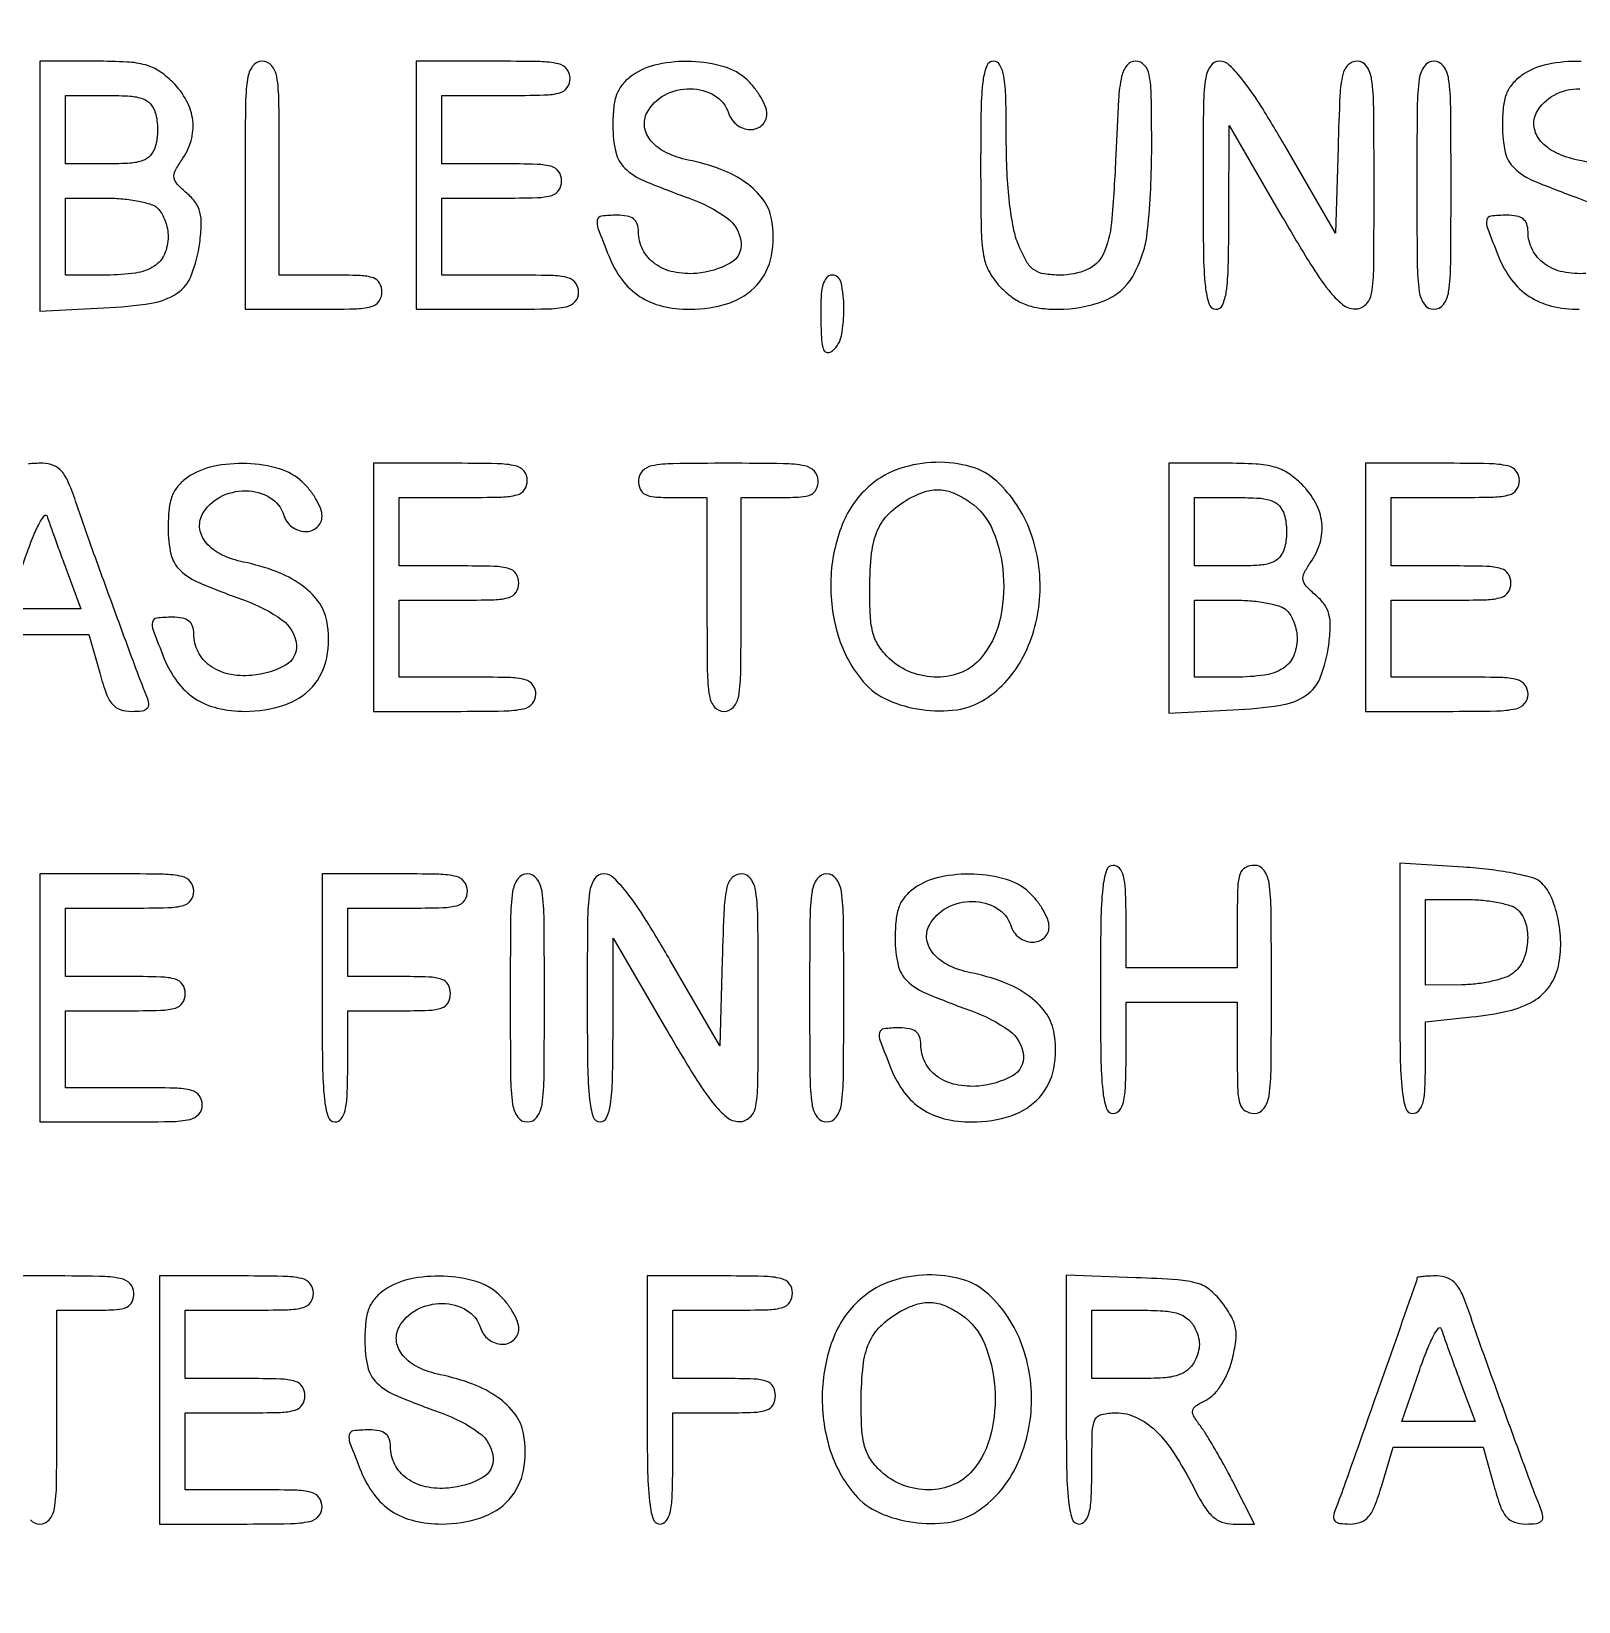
# Model space of a CAD drawing. Extents: x 0 to 1066, y 0 to 761.
# Drawn here: x 841.35 to 856.65, y 282.05 to 297.58 of the extents above; entities that cross this region are included whole.
import ezdxf

# ---------------------------------------------------------------- set-up
doc = ezdxf.new("R2010")
doc.units = 0
doc.header["$MEASUREMENT"] = 0

msp = doc.modelspace()

# ---------------------------------------------------------------- linework, layer by layer
for points in [[(183.390323, 95.266879, 0.000001), (192.989143, 95.254457, 0.000118)], [(479.458836, 95.240684, -0.000004), (502.524384, 95.211821, -0.198594)], [(710.559243, 95.267872, -0.000023), (733.258836, 95.240684, -0.000004), (756.324384, 95.211821, -0.198594)], [(416.092229, 95.24091, -0.000004), (439.072908, 95.212432, -0.198597)], [(542.992229, 95.24091, -0.000004), (565.972908, 95.212432, -0.198597)], [(606.442229, 95.24091, -0.000004), (629.422908, 95.212432, -0.198597)], [(669.892229, 95.24091, -0.000004), (692.872908, 95.212432, -0.198597)], [(856.677123, 297.281156, 0.060569), (856.344956, 297.253254, 0.10142), (856.08855, 297.142744, 0.064007), (855.995752, 297.058532, 0.085808), (855.937951, 296.960965, 0.066535), (855.907434, 296.831074, 0.024477), (855.8982, 296.642558, 0.055339), (855.926837, 296.384612, 0.149321), (856.017073, 296.226124, 0.090969), (856.210844, 296.100462, 0.013145), (856.652297, 295.930457, -0.070637), (857.026795, 295.734369, -0.215768)], [(856.965522, 296.2145, 0.038754), (856.644366, 296.307234, -0.060203), (856.427687, 296.379977, -0.103319), (856.276606, 296.494845, -0.141227), (856.212242, 296.633635, -0.162669), (856.236678, 296.776946, -0.149104), (856.410437, 296.950003, -0.123853), (856.664831, 297.012498, -0.133716)], [(856.725004, 295.18607, -0.073735), (856.498538, 295.200005, -0.104161), (856.314247, 295.281473, -0.119079), (856.194923, 295.420312, -0.118782), (856.152, 295.598443, 0.082235), (856.139546, 295.673652, 0.147435), (856.103433, 295.724134, 0.119852), (856.039224, 295.752694, 0.045016), (855.9405, 295.7616, 0.028442), (855.786093, 295.75281, 0.327023), (855.743992, 295.713913, 0.139119), (855.750629, 295.634742, 0.005125), (855.860489, 295.351801, 0.065244), (855.989277, 295.122052, 0.088006), (856.162642, 294.959238, 0.085852), (856.38494, 294.863365, 0.059042), (856.658073, 294.831, 0.079385)], [(841.255891, 293.249034, -0.000052), (840.88992, 292.210262, -0.000388)], [(841.027276, 291.6162), (841.472243, 291.6162), (841.917211, 291.6162), (842.0238, 291.2355, 0.017944), (842.089185, 291.03059, 0.087286), (842.149412, 290.925131, 0.141822), (842.226634, 290.872752, 0.078722), (842.339946, 290.8548, 0.029308), (842.445092, 290.860968, 0.166988), (842.494822, 290.884876, 0.236769), (842.509664, 290.928666, 0.061225), (842.48989, 291.00285, -0.006965), (842.367601, 291.319206, -0.001209), (842.146345, 291.92064, -0.001323), (841.926617, 292.527387, -0.005089), (841.794852, 292.90635, 0.017403), (841.716081, 293.1161, 0.074917), (841.647322, 293.229875, 0.125362), (841.567616, 293.287772, 0.094981), (841.461049, 293.3082, 0.00999), (841.384884, 293.306678, 0.016528), (841.320752, 293.301987, 0.010464)], [(841.338194, 282.860668, 0.218517), (841.4316, 282.8178, 0.218517), (841.525006, 282.860668, 0.138781), (841.576266, 282.971137, 0.036854), (841.597069, 283.215341, 0.002827), (841.6008, 283.8753), (841.6008, 284.9328), (841.9815, 284.9328, 0.013964), (842.191258, 284.938659, 0.090841), (842.293463, 284.96335, 0.188085), (842.344034, 285.014395, 0.102588), (842.3622, 285.102, 0.193568), (842.325002, 285.194485, 0.15568), (842.230013, 285.246021, 0.043488), (842.021005, 285.267267, 0.003595), (841.4739, 285.2712, 0.003595), (840.926795, 285.267267, 0.043488)]]:
    msp.add_lwpolyline(points, format="xyb")
for points in [[(409.06215, 749.15415), (40.8618, 749.132981), (40.8618, 380.65769), (40.8618, 12.1824), (501.2973, 12.1824), (961.7328, 12.1824), (961.7328, 380.646631), (961.7328, 749.110861), (961.41555, 749.1633, 0.040886), (961.153339, 749.184871, 0.000002), (934.190609, 749.194398, 0.000089), (904.448031, 749.199508, 0.000054), (869.1804, 749.195529, -0.000029), (813.61687, 749.186499, -0.000004), (696.10453, 749.175037, -0.000004), (556.774728, 749.163736, -0.000004)], [(841.4316, 296.048453), (841.4316, 294.812506), (842.064649, 294.844474, 0.024309), (842.535574, 294.891279, 0.112633), (842.788726, 294.990048, 0.153372), (842.932542, 295.171535, 0.058166), (843.01328, 295.488348, 0.023573), (843.029021, 295.670507, 0.073694), (843.01579, 295.792463, 0.094912), (842.970436, 295.887702, 0.057312), (842.885125, 295.979608, -0.027153), (842.790413, 296.070059, -0.149392), (842.759577, 296.132688, -0.161279), (842.770237, 296.19922, -0.033096), (842.832733, 296.302345, 0.080592), (842.927089, 296.497587, 0.100315), (842.945043, 296.697937, 0.097349), (842.883381, 296.894023, 0.071783), (842.746745, 297.076745, 0.050512), (842.612595, 297.186221, 0.079484), (842.477403, 297.247388, 0.053942), (842.29491, 297.276552, 0.012674), (841.985345, 297.2844), (841.4316, 297.2844)], [(843.462, 296.0577), (843.462, 294.831), (844.1388, 294.831, 0.005351), (844.544978, 294.835347, 0.055952), (844.70985, 294.857437, 0.176663), (844.78606, 294.908984, 0.157888), (844.8156, 295.0002, 0.12648), (844.792532, 295.089932, 0.188641), (844.731, 295.1412, 0.072107), (844.601698, 295.164433, 0.008455), (844.308, 295.1694), (843.8004, 295.1694), (843.8004, 296.2269, 0.002827), (843.796669, 296.886859, 0.036854), (843.775866, 297.131062, 0.138781), (843.724606, 297.241532, 0.218517), (843.6312, 297.2844, 0.240299), (843.536878, 297.236291, 0.123223), (843.486067, 297.109913, 0.031956), (843.465589, 296.830562, 0.002322)], [(845.154, 296.0577), (845.154, 294.831), (845.9577, 294.831, 0.004147), (846.448409, 294.83507, 0.047763), (846.639788, 294.856603, 0.16431), (846.727194, 294.908193, 0.179874), (846.7614, 295.0002, 0.157888), (846.73186, 295.091416, 0.176663), (846.65565, 295.142963, 0.055952), (846.490778, 295.165053, 0.005351), (846.0846, 295.1694), (845.4078, 295.1694), (845.4078, 295.5501), (845.4078, 295.9308), (846, 295.9308, 0.006583), (846.349892, 295.935407, 0.063075), (846.497025, 295.957993, 0.183695), (846.56587, 296.009426, 0.142406), (846.5922, 296.1, 0.142406), (846.56587, 296.190574, 0.183695), (846.497025, 296.242007, 0.063075), (846.349892, 296.264593, 0.006583), (846, 296.2692), (845.4078, 296.2692), (845.4078, 296.6076), (845.4078, 296.946), (846.0423, 296.946, 0.005909), (846.420326, 296.950467, 0.059311), (846.576338, 296.97279, 0.180365), (846.648856, 297.024288, 0.150217), (846.6768, 297.1152, 0.17273), (846.644127, 297.206957, 0.168559), (846.560475, 297.25855, 0.050222), (846.377922, 297.280249, 0.004487), (845.9154, 297.2844), (845.154, 297.2844)], [(847.29015, 297.142744, 0.064007), (847.197352, 297.058532, 0.085808), (847.139551, 296.960965, 0.066535), (847.109034, 296.831074, 0.024477), (847.0998, 296.642558, 0.055339), (847.128437, 296.384612, 0.149321), (847.218673, 296.226124, 0.090969), (847.412444, 296.100462, 0.013145), (847.853897, 295.930457, -0.070637), (848.228395, 295.734369, -0.215768), (848.368151, 295.491624, -0.299828), (848.260396, 295.287264, -0.104684), (847.926604, 295.18607, -0.073735), (847.700138, 295.200005, -0.104161), (847.515847, 295.281473, -0.119079), (847.396523, 295.420312, -0.118782), (847.3536, 295.598443, 0.082235), (847.341146, 295.673652, 0.147435), (847.305033, 295.724134, 0.119852), (847.240824, 295.752694, 0.045016), (847.1421, 295.7616, 0.028442), (846.987693, 295.75281, 0.327023), (846.945592, 295.713913, 0.139119), (846.952229, 295.634742, 0.005125), (847.062089, 295.351801, 0.065244), (847.190877, 295.122052, 0.088006), (847.364242, 294.959238, 0.085852), (847.58654, 294.863365, 0.059042), (847.859673, 294.831, 0.079385), (848.248877, 294.893186, 0.130563), (848.526688, 295.073824, 0.137881), (848.668828, 295.360302, 0.093265), (848.669028, 295.727047, 0.114024), (848.585495, 295.917928, 0.079467), (848.41647, 296.082686, 0.063948), (848.167122, 296.2145, 0.038754), (847.845966, 296.307234, -0.060203), (847.629287, 296.379977, -0.103319), (847.478206, 296.494845, -0.141227), (847.413842, 296.633635, -0.162669), (847.438278, 296.776946, -0.149104), (847.612037, 296.950003, -0.123853), (847.866431, 297.012498, -0.133716), (848.105753, 296.9459, -0.183571), (848.243273, 296.772472, 0.153609), (848.325187, 296.655812, 0.157876), (848.458216, 296.608661, 0.194842), (848.574196, 296.651972, 0.210147), (848.6226, 296.762053, 0.093821), (848.608933, 296.834246, 0.037607), (848.565083, 296.92517, 0.035541), (848.501723, 297.018663, 0.037508), (848.426797, 297.100453, 0.118482), (848.20107, 297.229194, 0.061394), (847.878723, 297.281156, 0.060569), (847.546556, 297.253254, 0.10142)], [(850.7376, 296.265355, 0.003964), (850.742625, 295.631502, 0.037977), (850.76737, 295.362631, 0.086932), (850.82729, 295.193839, 0.067817), (850.945255, 295.038655, 0.045287), (851.062429, 294.94098, 0.061733), (851.184229, 294.877405, 0.057123), (851.325102, 294.842388, 0.032389), (851.500716, 294.831, 0.091481), (851.958483, 294.91546, 0.171956), (852.241283, 295.156325, 0.107033), (852.389319, 295.61613, 0.02456), (852.4296, 296.435683, 0.004091), (852.425458, 296.941882, 0.042042), (852.404504, 297.149879, 0.139542), (852.356241, 297.246871, 0.210994), (852.271267, 297.2844, 0.224554), (852.184766, 297.243489, 0.120063), (852.132404, 297.134607, 0.038088), (852.10161, 296.904674, 0.003955), (852.074825, 296.359462, -0.011778), (852.03115, 295.68571, -0.086058), (851.948304, 295.374262, -0.186836), (851.792586, 295.223354, -0.100409), (851.526624, 295.1694, -0.036356), (851.364866, 295.181177, -0.118728), (851.265954, 295.220881, -0.110433), (851.191963, 295.303102, -0.02926), (851.113983, 295.462783, -0.051176), (851.062426, 295.633361, -0.018965), (851.024064, 295.881597, -0.016895), (850.999492, 296.18199, -0.011958), (850.9914, 296.520283, 0.005918), (850.986605, 296.925443, 0.03524), (850.966738, 297.135897, 0.084231), (850.928549, 297.246437, 0.274093), (850.8645, 297.2844, 0.308918), (850.798315, 297.239195, 0.062189), (850.761384, 297.093409, 0.026926), (850.742083, 296.818339, 0.004053)], [(852.9372, 296.0577, 0.003213), (852.941528, 295.384179, 0.022561), (852.960538, 295.0566, 0.049302), (852.996453, 294.880877, 0.328801), (853.0641, 294.831, 0.295501), (853.129472, 294.873331, 0.070336), (853.167206, 295.004031, 0.029944), (853.18724, 295.251594, 0.004715), (853.192837, 295.74045), (853.194674, 296.6499), (853.721587, 295.743757, 0.006242), (854.000961, 295.276824, 0.029041), (854.180682, 295.019537, 0.052989), (854.317926, 294.879038, 0.170079), (854.43885, 294.834307, 0.199339), (854.547131, 294.877073, 0.163117), (854.604825, 294.988506, 0.036571), (854.625904, 295.247381, 0.002034), (854.6292, 296.0577, 0.002367), (854.625569, 296.824872, 0.031318), (854.605184, 297.107183, 0.117824), (854.555377, 297.235877, 0.246563), (854.46296, 297.2844, 0.195513), (854.372155, 297.247482, 0.145553), (854.318852, 297.152056, 0.043894), (854.291339, 296.945793, 0.004128), (854.27261, 296.434518), (854.2485, 295.584636), (853.755317, 296.434518, 0.007787), (853.515238, 296.833783, 0.025041), (853.338401, 297.08841, 0.035073), (853.200547, 297.243318, 0.195814), (853.099667, 297.2844, 0.254619), (853.009661, 297.235388, 0.110911), (852.961151, 297.103558, 0.030502), (852.940887, 296.817386, 0.002427)], [(855.0522, 296.0577, 0.002322), (855.055789, 295.284838, 0.031956), (855.076267, 295.005487, 0.123223), (855.127078, 294.879109, 0.240299), (855.2214, 294.831, 0.240299), (855.315722, 294.879109, 0.123223), (855.366533, 295.005487, 0.031956), (855.387011, 295.284838, 0.002322), (855.3906, 296.0577, 0.002322), (855.387011, 296.830562, 0.031956), (855.366533, 297.109913, 0.123223), (855.315722, 297.236291, 0.240299), (855.2214, 297.2844, 0.240299), (855.127078, 297.236291, 0.123223), (855.076267, 297.109913, 0.031956), (855.055789, 296.830562, 0.002322)], [(842.5737, 296.7768, -0.047189), (842.590379, 296.69969, -0.029688), (842.595852, 296.6076, -0.029688), (842.590379, 296.51551, -0.047189), (842.5737, 296.4384, -0.103276), (842.525562, 296.352974, -0.127418), (842.450271, 296.301647, -0.071188), (842.325244, 296.275946, -0.015153), (842.102699, 296.2692), (841.6854, 296.2692), (841.6854, 296.6076), (841.6854, 296.946), (842.102699, 296.946, -0.015153), (842.325244, 296.939254, -0.071188), (842.450271, 296.913553, -0.127418), (842.525562, 296.862226, -0.103276)], [(842.59908, 295.82928, -0.070395), (842.637994, 295.777539, -0.038897), (842.670779, 295.705394, -0.037889), (842.693131, 295.62557, -0.049362), (842.7006, 295.5501, -0.103441), (842.663945, 295.374818, -0.151109), (842.561593, 295.256279, -0.105063), (842.378177, 295.189485, -0.034985), (842.09148, 295.1694), (841.6854, 295.1694), (841.6854, 295.5501), (841.6854, 295.9308), (842.09148, 295.9308, -0.022886), (842.254385, 295.92334, -0.026473), (842.408096, 295.900978, -0.026952), (842.534295, 295.868581, -0.120635)], [(849.156087, 294.749413, 0.009264), (849.163432, 294.53099, 0.072827), (849.183298, 294.431733, 0.300554), (849.220213, 294.404022, 0.190435), (849.273211, 294.421371, 0.174687), (849.36068, 294.56991, 0.048732), (849.385021, 294.84293, 0.050664), (849.357094, 295.096456, 0.353693), (849.266876, 295.1694, 0.226957), (849.213449, 295.143832, 0.105432), (849.177926, 295.073554, 0.053591), (849.158944, 294.948659, 0.014711)], [(842.89095, 293.166544, 0.064007), (842.798152, 293.082332, 0.085808), (842.740351, 292.984765, 0.066535), (842.709834, 292.854874, 0.024477), (842.7006, 292.666358, 0.055339), (842.729237, 292.408412, 0.149321), (842.819473, 292.249924, 0.090969), (843.013244, 292.124262, 0.013145), (843.454697, 291.954257, -0.070637), (843.829195, 291.758169, -0.215768), (843.968951, 291.515424, -0.299828), (843.861196, 291.311064, -0.104684), (843.527404, 291.20987, -0.073735), (843.300938, 291.223805, -0.104161), (843.116647, 291.305273, -0.119079), (842.997323, 291.444112, -0.118782), (842.9544, 291.622243, 0.082235), (842.941946, 291.697452, 0.147435), (842.905833, 291.747934, 0.119852), (842.841624, 291.776494, 0.045016), (842.7429, 291.7854, 0.028442), (842.588493, 291.77661, 0.327023), (842.546392, 291.737713, 0.139119), (842.553029, 291.658542, 0.005125), (842.662889, 291.375601, 0.065244), (842.791677, 291.145852, 0.088006), (842.965042, 290.983038, 0.085852), (843.18734, 290.887165, 0.059042), (843.460473, 290.8548, 0.079385), (843.849677, 290.916986, 0.130563), (844.127488, 291.097624, 0.137881), (844.269628, 291.384102, 0.093265), (844.269828, 291.750847, 0.114024), (844.186295, 291.941728, 0.079467), (844.01727, 292.106486, 0.063948), (843.767922, 292.2383, 0.038754), (843.446766, 292.331034, -0.060203), (843.230087, 292.403777, -0.103319), (843.079006, 292.518645, -0.141227), (843.014642, 292.657435, -0.162669), (843.039078, 292.800746, -0.149104), (843.212837, 292.973803, -0.123853), (843.467231, 293.036298, -0.133716), (843.706553, 292.9697, -0.183571), (843.844073, 292.796272, 0.153609), (843.925987, 292.679612, 0.157876), (844.059016, 292.632461, 0.194842), (844.174996, 292.675772, 0.210147), (844.2234, 292.785853, 0.093821), (844.209733, 292.858046, 0.037607), (844.165883, 292.94897, 0.035541), (844.102523, 293.042463, 0.037508), (844.027597, 293.124253, 0.118482), (843.80187, 293.252994, 0.061394), (843.479523, 293.304956, 0.060569), (843.147356, 293.277054, 0.10142)], [(844.731, 292.0815), (844.731, 290.8548), (845.5347, 290.8548, 0.004147), (846.025409, 290.85887, 0.047763), (846.216788, 290.880403, 0.16431), (846.304194, 290.931993, 0.179874), (846.3384, 291.024, 0.157888), (846.30886, 291.115216, 0.176663), (846.23265, 291.166763, 0.055952), (846.067778, 291.188853, 0.005351), (845.6616, 291.1932), (844.9848, 291.1932), (844.9848, 291.5739), (844.9848, 291.9546), (845.577, 291.9546, 0.006583), (845.926892, 291.959207, 0.063075), (846.074025, 291.981793, 0.183695), (846.14287, 292.033226, 0.142406), (846.1692, 292.1238, 0.142406), (846.14287, 292.214374, 0.183695), (846.074025, 292.265807, 0.063075), (845.926892, 292.288393, 0.006583), (845.577, 292.293), (844.9848, 292.293), (844.9848, 292.6314), (844.9848, 292.9698), (845.6193, 292.9698, 0.005909), (845.997326, 292.974267, 0.059311), (846.153338, 292.99659, 0.180365), (846.225856, 293.048088, 0.150217), (846.2538, 293.139, 0.17273), (846.221127, 293.230757, 0.168559), (846.137475, 293.28235, 0.050222), (845.954922, 293.304049, 0.004487), (845.4924, 293.3082), (844.731, 293.3082)], [(847.3536, 293.139, 0.094959), (847.370163, 293.052574, 0.184152), (847.41705, 293.001525, 0.098846), (847.510039, 292.97613, 0.017388), (847.692, 292.9698), (848.0304, 292.9698), (848.0304, 291.9123, 0.002827), (848.034131, 291.252341, 0.036854), (848.054934, 291.008137, 0.138781), (848.106194, 290.897668, 0.218517), (848.1996, 290.8548, 0.218517), (848.293006, 290.897668, 0.138781), (848.344266, 291.008137, 0.036854), (848.365069, 291.252341, 0.002827), (848.3688, 291.9123), (848.3688, 292.9698), (848.7495, 292.9698, 0.013964), (848.959258, 292.975659, 0.090841), (849.061463, 293.00035, 0.188085), (849.112034, 293.051395, 0.102588), (849.1302, 293.139, 0.193568), (849.093002, 293.231485, 0.15568), (848.998013, 293.283021, 0.043488), (848.789005, 293.304267, 0.003595), (848.2419, 293.3082, 0.003595), (847.694795, 293.304267, 0.043488), (847.485788, 293.283021, 0.15568), (847.390798, 293.231485, 0.193568)], [(849.652603, 293.096173, 0.123885), (849.369412, 292.703477, 0.085485), (849.255837, 292.164557, 0.082885), (849.328308, 291.602536, 0.104562), (849.580039, 291.143926, 0.111799), (849.818009, 290.967575, 0.06908), (850.154408, 290.871881, 0.069045), (850.504365, 290.871415, 0.111332), (850.782282, 290.975481, 0.131426), (851.163039, 291.40146, 0.103697), (851.323454, 292.001111, 0.101152), (851.23079, 292.627453, 0.118621), (850.900171, 293.127019, 0.118666), (850.640435, 293.273601, 0.075716), (850.294756, 293.317538, 0.073305), (849.939741, 293.256207, 0.095814)], [(852.5988, 292.072253), (852.5988, 290.836306), (853.231849, 290.868274, 0.024309), (853.702774, 290.915079, 0.112633), (853.955926, 291.013848, 0.153372), (854.099742, 291.195335, 0.058166), (854.18048, 291.512148, 0.023573), (854.196221, 291.694307, 0.073694), (854.18299, 291.816263, 0.094912), (854.137636, 291.911502, 0.057312), (854.052325, 292.003408, -0.027153), (853.957613, 292.093859, -0.149392), (853.926777, 292.156488, -0.161279), (853.937437, 292.22302, -0.033096), (853.999933, 292.326145, 0.080592), (854.094289, 292.521387, 0.100315), (854.112243, 292.721737, 0.097349), (854.050581, 292.917823, 0.071783), (853.913945, 293.100545, 0.050512), (853.779795, 293.210021, 0.079484), (853.644603, 293.271188, 0.053942), (853.46211, 293.300352, 0.012674), (853.152545, 293.3082), (852.5988, 293.3082)], [(854.5446, 292.0815), (854.5446, 290.8548), (855.3483, 290.8548, 0.004147), (855.839009, 290.85887, 0.047763), (856.030388, 290.880403, 0.16431), (856.117794, 290.931993, 0.179874), (856.152, 291.024, 0.157888), (856.12246, 291.115216, 0.176663), (856.04625, 291.166763, 0.055952), (855.881378, 291.188853, 0.005351), (855.4752, 291.1932), (854.7984, 291.1932), (854.7984, 291.5739), (854.7984, 291.9546), (855.3906, 291.9546, 0.006583), (855.740492, 291.959207, 0.063075), (855.887625, 291.981793, 0.183695), (855.95647, 292.033226, 0.142406), (855.9828, 292.1238, 0.142406), (855.95647, 292.214374, 0.183695), (855.887625, 292.265807, 0.063075), (855.740492, 292.288393, 0.006583), (855.3906, 292.293), (854.7984, 292.293), (854.7984, 292.6314), (854.7984, 292.9698), (855.4329, 292.9698, 0.005909), (855.810926, 292.974267, 0.059311), (855.966938, 292.99659, 0.180365), (856.039456, 293.048088, 0.150217), (856.0674, 293.139, 0.17273), (856.034727, 293.230757, 0.168559), (855.951075, 293.28235, 0.050222), (855.768522, 293.304049, 0.004487), (855.306, 293.3082), (854.5446, 293.3082)], [(850.631697, 292.924439, -0.143223), (850.859398, 292.640123, -0.079931), (850.96186, 292.204953, -0.077332), (850.923665, 291.743818, -0.11509), (850.742396, 291.38355, -0.119537), (850.553984, 291.243995, -0.098447), (850.308327, 291.193352, -0.09388), (850.051877, 291.240062, -0.097006), (849.833603, 291.377147, -0.056872), (849.732683, 291.49624, -0.080028), (849.674787, 291.622596, -0.054705), (849.646963, 291.794324, -0.014142), (849.640491, 292.075097, -0.025001), (849.659555, 292.419955, -0.075567), (849.718982, 292.646938, -0.098225), (849.832437, 292.811805, -0.062967), (850.0185, 292.952219, -0.051006), (850.183266, 293.025558, -0.090781), (850.329914, 293.045595, -0.090761), (850.474171, 293.012381, -0.050966)], [(853.7409, 292.8006, -0.047189), (853.757579, 292.72349, -0.029688), (853.763052, 292.6314, -0.029688), (853.757579, 292.53931, -0.047189), (853.7409, 292.4622, -0.103276), (853.692762, 292.376774, -0.127418), (853.617471, 292.325447, -0.071188), (853.492444, 292.299746, -0.015153), (853.269899, 292.293), (852.8526, 292.293), (852.8526, 292.6314), (852.8526, 292.9698), (853.269899, 292.9698, -0.015153), (853.492444, 292.963054, -0.071188), (853.617471, 292.937353, -0.127418), (853.692762, 292.886026, -0.103276)], [(841.688555, 292.27185), (841.838344, 291.87), (841.476038, 291.87), (841.113732, 291.87), (841.291543, 292.384418, -0.011999), (841.362293, 292.574224, -0.026422), (841.427317, 292.714659, -0.047278), (841.477634, 292.791301, -0.601846), (841.50406, 292.786268, 0.009837), (841.525896, 292.720095, 0.001488), (841.572571, 292.588723, 0.001668), (841.628662, 292.433956, 0.001442)], [(853.76628, 291.85308, -0.070395), (853.805194, 291.801339, -0.038897), (853.837979, 291.729194, -0.037889), (853.860331, 291.64937, -0.049362), (853.8678, 291.5739, -0.103441), (853.831145, 291.398618, -0.151109), (853.728793, 291.280079, -0.105063), (853.545377, 291.213285, -0.034985), (853.25868, 291.1932), (852.8526, 291.1932), (852.8526, 291.5739), (852.8526, 291.9546), (853.25868, 291.9546, -0.022886), (853.421585, 291.94714, -0.026473), (853.575296, 291.924779, -0.026952), (853.701495, 291.892381, -0.120635)], [(851.922, 288.1053, 0.003213), (851.926328, 287.431779, 0.022561), (851.945338, 287.1042, 0.049302), (851.981253, 286.928477, 0.328801), (852.0489, 286.8786, 0.232029), (852.110637, 286.90888, 0.108427), (852.149769, 286.9914, 0.047315), (852.170501, 287.147257, 0.00942), (852.1758, 287.4285), (852.1758, 287.9784), (852.7257, 287.9784), (853.2756, 287.9784), (853.2756, 287.4285, 0.007414), (853.280371, 287.10672, 0.067313), (853.303258, 286.968487, 0.186514), (853.354613, 286.903304, 0.134481), (853.4448, 286.8786, 0.240299), (853.539122, 286.926709, 0.123223), (853.589933, 287.053087, 0.031956), (853.610411, 287.332438, 0.002322), (853.614, 288.1053, 0.002322), (853.610411, 288.878162, 0.031956), (853.589933, 289.157513, 0.123223), (853.539122, 289.283891, 0.240299), (853.4448, 289.332, 0.12648), (853.355068, 289.308932, 0.188641), (853.3038, 289.2474, 0.072107), (853.280567, 289.118098, 0.008455), (853.2756, 288.8244), (853.2756, 288.3168), (852.7257, 288.3168), (852.1758, 288.3168), (852.1758, 288.8244, 0.010614), (852.170347, 289.081241, 0.050675), (852.149363, 289.22625, 0.113455), (852.110068, 289.30343, 0.222027), (852.0489, 289.332, 0.328801), (851.981253, 289.282123, 0.049302), (851.945338, 289.1064, 0.022561), (851.926328, 288.778821, 0.003213)], [(854.883, 288.116426, 0.003177), (854.887321, 287.436444, 0.022367), (854.906318, 287.106054, 0.048715), (854.94218, 286.928702, 0.329705), (855.0099, 286.8786, 0.208378), (855.070243, 286.90489, 0.11961), (855.109731, 286.975327, 0.055661), (855.131106, 287.106399, 0.012613), (855.1368, 287.332064), (855.1368, 287.785528), (855.59175, 287.832483, 0.029754), (855.957521, 287.892388, 0.076952), (856.205588, 287.990157, 0.106873), (856.363628, 288.135032, 0.100256), (856.452212, 288.33552, 0.058942), (856.475183, 288.568086, 0.048856), (856.44614, 288.815341, 0.051542), (856.374841, 289.032271, 0.114883), (856.270397, 289.169857, 0.111025), (856.186935, 289.212419, 0.015594), (855.996966, 289.25475, 0.017167), (855.765329, 289.290644, 0.01383), (855.514435, 289.313728), (854.883, 289.354251)], [(841.4316, 288.0207), (841.4316, 286.794), (842.2353, 286.794, 0.004147), (842.726009, 286.79807, 0.047763), (842.917388, 286.819603, 0.16431), (843.004794, 286.871193, 0.179874), (843.039, 286.9632, 0.157888), (843.00946, 287.054416, 0.176663), (842.93325, 287.105962, 0.055952), (842.768378, 287.128053, 0.005351), (842.3622, 287.1324), (841.6854, 287.1324), (841.6854, 287.5131), (841.6854, 287.8938), (842.2776, 287.8938, 0.006583), (842.627492, 287.898407, 0.063075), (842.774625, 287.920993, 0.183695), (842.84347, 287.972426, 0.142406), (842.8698, 288.063, 0.142406), (842.84347, 288.153574, 0.183695), (842.774625, 288.205007, 0.063075), (842.627492, 288.227593, 0.006583), (842.2776, 288.2322), (841.6854, 288.2322), (841.6854, 288.5706), (841.6854, 288.909), (842.3199, 288.909, 0.005909), (842.697926, 288.913467, 0.059311), (842.853938, 288.93579, 0.180365), (842.926456, 288.987288, 0.150217), (842.9544, 289.0782, 0.17273), (842.921727, 289.169957, 0.168559), (842.838075, 289.22155, 0.050222), (842.655522, 289.243249, 0.004487), (842.193, 289.2474), (841.4316, 289.2474)], [(844.2234, 288.0207, 0.003213), (844.227728, 287.347179, 0.022561), (844.246738, 287.0196, 0.049302), (844.282653, 286.843877, 0.328801), (844.3503, 286.794, 0.232029), (844.412037, 286.82428, 0.108427), (844.451169, 286.9068, 0.047315), (844.471901, 287.062657, 0.00942), (844.4772, 287.3439), (844.4772, 287.8938), (844.9848, 287.8938, 0.008455), (845.278498, 287.898767, 0.072107), (845.4078, 287.922, 0.188641), (845.469332, 287.973268, 0.12648), (845.4924, 288.063, 0.12648), (845.469332, 288.152732, 0.188641), (845.4078, 288.204, 0.072107), (845.278498, 288.227233, 0.008455), (844.9848, 288.2322), (844.4772, 288.2322), (844.4772, 288.5706), (844.4772, 288.909), (845.0694, 288.909, 0.006583), (845.419292, 288.913607, 0.063075), (845.566425, 288.936193, 0.183695), (845.63527, 288.987626, 0.142406), (845.6616, 289.0782, 0.165398), (845.630483, 289.169695, 0.1727), (845.550563, 289.221274, 0.052938), (845.376845, 289.243157, 0.004884), (844.9425, 289.2474), (844.2234, 289.2474)], [(846.0846, 288.0207, 0.002322), (846.088189, 287.247838, 0.031956), (846.108667, 286.968487, 0.123223), (846.159478, 286.842109, 0.240299), (846.2538, 286.794, 0.240299), (846.348122, 286.842109, 0.123223), (846.398933, 286.968487, 0.031956), (846.419411, 287.247838, 0.002322), (846.423, 288.0207, 0.002322), (846.419411, 288.793562, 0.031956), (846.398933, 289.072912, 0.123223), (846.348122, 289.199291, 0.240299), (846.2538, 289.2474, 0.240299), (846.159478, 289.199291, 0.123223), (846.108667, 289.072912, 0.031956), (846.088189, 288.793562, 0.002322)], [(846.846, 288.0207, 0.003213), (846.850328, 287.347179, 0.022561), (846.869338, 287.0196, 0.049302), (846.905253, 286.843877, 0.328801), (846.9729, 286.794, 0.295501), (847.038272, 286.836331, 0.070336), (847.076006, 286.967031, 0.029944), (847.09604, 287.214594, 0.004715), (847.101637, 287.70345), (847.103474, 288.6129), (847.630387, 287.706757, 0.006242), (847.909761, 287.239824, 0.029041), (848.089482, 286.982537, 0.052989), (848.226726, 286.842038, 0.170079), (848.34765, 286.797307, 0.199339), (848.455931, 286.840073, 0.163117), (848.513625, 286.951506, 0.036571), (848.534704, 287.210381, 0.002034), (848.538, 288.0207, 0.002367), (848.534369, 288.787872, 0.031318), (848.513984, 289.070183, 0.117824), (848.464177, 289.198877, 0.246563), (848.37176, 289.2474, 0.195513), (848.280955, 289.210482, 0.145553), (848.227652, 289.115056, 0.043894), (848.200139, 288.908793, 0.004128), (848.18141, 288.397518), (848.1573, 287.547636), (847.664117, 288.397518, 0.007787), (847.424038, 288.796783, 0.025041), (847.247201, 289.05141, 0.035073), (847.109347, 289.206318, 0.195814), (847.008467, 289.2474, 0.254619), (846.918461, 289.198388, 0.110911), (846.869951, 289.066558, 0.030502), (846.849687, 288.780386, 0.002427)], [(849.0456, 288.0207, 0.002322), (849.049189, 287.247838, 0.031956), (849.069667, 286.968487, 0.123223), (849.120478, 286.842109, 0.240299), (849.2148, 286.794, 0.240299), (849.309122, 286.842109, 0.123223), (849.359933, 286.968487, 0.031956), (849.380411, 287.247838, 0.002322), (849.384, 288.0207, 0.002322), (849.380411, 288.793562, 0.031956), (849.359933, 289.072912, 0.123223), (849.309122, 289.199291, 0.240299), (849.2148, 289.2474, 0.240299), (849.120478, 289.199291, 0.123223), (849.069667, 289.072912, 0.031956), (849.049189, 288.793562, 0.002322)], [(850.08195, 289.105744, 0.064007), (849.989152, 289.021532, 0.085808), (849.931351, 288.923965, 0.066535), (849.900834, 288.794074, 0.024477), (849.8916, 288.605558, 0.055339), (849.920237, 288.347612, 0.149321), (850.010473, 288.189124, 0.090969), (850.204244, 288.063462, 0.013145), (850.645697, 287.893457, -0.070637), (851.020195, 287.697369, -0.215768), (851.159951, 287.454624, -0.299828), (851.052196, 287.250264, -0.104684), (850.718404, 287.14907, -0.073735), (850.491938, 287.163005, -0.104161), (850.307647, 287.244473, -0.119079), (850.188323, 287.383312, -0.118782), (850.1454, 287.561443, 0.082235), (850.132946, 287.636652, 0.147435), (850.096833, 287.687134, 0.119852), (850.032624, 287.715694, 0.045016), (849.9339, 287.7246, 0.028442), (849.779493, 287.71581, 0.327023), (849.737392, 287.676913, 0.139119), (849.744029, 287.597742, 0.005125), (849.853889, 287.314801, 0.065244), (849.982677, 287.085052, 0.088006), (850.156042, 286.922238, 0.085852), (850.37834, 286.826365, 0.059042), (850.651473, 286.794, 0.079385), (851.040677, 286.856186, 0.130563), (851.318488, 287.036824, 0.137881), (851.460628, 287.323302, 0.093265), (851.460828, 287.690047, 0.114024), (851.377295, 287.880928, 0.079467), (851.20827, 288.045686, 0.063948), (850.958922, 288.1775, 0.038754), (850.637766, 288.270234, -0.060203), (850.421087, 288.342977, -0.103319), (850.270006, 288.457845, -0.141227), (850.205642, 288.596635, -0.162669), (850.230078, 288.739946, -0.149104), (850.403837, 288.913003, -0.123853), (850.658231, 288.975498, -0.133716), (850.897553, 288.9089, -0.183571), (851.035073, 288.735472, 0.153609), (851.116987, 288.618812, 0.157876), (851.250016, 288.571661, 0.194842), (851.365996, 288.614972, 0.210147), (851.4144, 288.725053, 0.093821), (851.400733, 288.797246, 0.037607), (851.356883, 288.88817, 0.035541), (851.293523, 288.981663, 0.037508), (851.218597, 289.063453, 0.118482), (850.99287, 289.192194, 0.061394), (850.670523, 289.244156, 0.060569), (850.338356, 289.216254, 0.10142)], [(856.05048, 288.89208, -0.13151), (856.129634, 288.755069, -0.084316), (856.147, 288.571115, -0.084006), (856.102613, 288.391081, -0.128741), (856.00395, 288.265367, -0.079472), (855.922595, 288.221901, -0.027293), (855.793772, 288.185204, -0.026323), (855.644863, 288.159596, -0.027554), (855.49635, 288.150291), (855.1368, 288.1476), (855.1368, 288.5706), (855.1368, 288.9936), (855.54288, 288.9936, -0.022886), (855.705785, 288.98614, -0.026473), (855.859496, 288.963778, -0.026952), (855.985695, 288.931381, -0.120635)], [(842.616, 284.0445), (842.616, 282.8178), (843.4197, 282.8178, 0.004147), (843.910409, 282.82187, 0.047763), (844.101788, 282.843403, 0.16431), (844.189194, 282.894993, 0.179874), (844.2234, 282.987, 0.157888), (844.19386, 283.078216, 0.176663), (844.11765, 283.129762, 0.055952), (843.952778, 283.151853, 0.005351), (843.5466, 283.1562), (842.8698, 283.1562), (842.8698, 283.5369), (842.8698, 283.9176), (843.462, 283.9176, 0.006583), (843.811892, 283.922207, 0.063075), (843.959025, 283.944793, 0.183695), (844.02787, 283.996226, 0.142406), (844.0542, 284.0868, 0.142406), (844.02787, 284.177374, 0.183695), (843.959025, 284.228807, 0.063075), (843.811892, 284.251393, 0.006583), (843.462, 284.256), (842.8698, 284.256), (842.8698, 284.5944), (842.8698, 284.9328), (843.5043, 284.9328, 0.005909), (843.882326, 284.937267, 0.059311), (844.038338, 284.95959, 0.180365), (844.110856, 285.011088, 0.150217), (844.1388, 285.102, 0.17273), (844.106127, 285.193757, 0.168559), (844.022475, 285.24535, 0.050222), (843.839922, 285.267049, 0.004487), (843.3774, 285.2712), (842.616, 285.2712)], [(844.83675, 285.129544, 0.064007), (844.743952, 285.045332, 0.085808), (844.686151, 284.947765, 0.066535), (844.655634, 284.817874, 0.024477), (844.6464, 284.629358, 0.055339), (844.675037, 284.371412, 0.149321), (844.765273, 284.212924, 0.090969), (844.959044, 284.087262, 0.013145), (845.400497, 283.917257, -0.070637), (845.774995, 283.721169, -0.215768), (845.914751, 283.478424, -0.299828), (845.806996, 283.274064, -0.104684), (845.473204, 283.17287, -0.073735), (845.246738, 283.186805, -0.104161), (845.062447, 283.268273, -0.119079), (844.943123, 283.407112, -0.118782), (844.9002, 283.585243, 0.082235), (844.887746, 283.660452, 0.147435), (844.851633, 283.710934, 0.119852), (844.787424, 283.739494, 0.045016), (844.6887, 283.7484, 0.028442), (844.534293, 283.73961, 0.327023), (844.492192, 283.700713, 0.139119), (844.498829, 283.621542, 0.005125), (844.608689, 283.338601, 0.065244), (844.737477, 283.108852, 0.088006), (844.910842, 282.946038, 0.085852), (845.13314, 282.850165, 0.059042), (845.406273, 282.8178, 0.079385), (845.795477, 282.879986, 0.130563), (846.073288, 283.060624, 0.137881), (846.215428, 283.347102, 0.093265), (846.215628, 283.713847, 0.114024), (846.132095, 283.904728, 0.079467), (845.96307, 284.069486, 0.063948), (845.713722, 284.2013, 0.038754), (845.392566, 284.294034, -0.060203), (845.175887, 284.366777, -0.103319), (845.024806, 284.481645, -0.141227), (844.960442, 284.620435, -0.162669), (844.984878, 284.763746, -0.149104), (845.158637, 284.936803, -0.123853), (845.413031, 284.999298, -0.133716), (845.652353, 284.9327, -0.183571), (845.789873, 284.759272, 0.153609), (845.871787, 284.642612, 0.157876), (846.004816, 284.595461, 0.194842), (846.120796, 284.638772, 0.210147), (846.1692, 284.748853, 0.093821), (846.155533, 284.821046, 0.037607), (846.111683, 284.91197, 0.035541), (846.048323, 285.005463, 0.037508), (845.973397, 285.087253, 0.118482), (845.74767, 285.215994, 0.061394), (845.425323, 285.267956, 0.060569), (845.093156, 285.240054, 0.10142)], [(847.4382, 284.0445, 0.003213), (847.442528, 283.370979, 0.022561), (847.461538, 283.0434, 0.049302), (847.497453, 282.867677, 0.328801), (847.5651, 282.8178, 0.232029), (847.626837, 282.84808, 0.108427), (847.665969, 282.9306, 0.047315), (847.686701, 283.086457, 0.00942), (847.692, 283.3677), (847.692, 283.9176), (848.1996, 283.9176, 0.008455), (848.493298, 283.922567, 0.072107), (848.6226, 283.9458, 0.188641), (848.684132, 283.997068, 0.12648), (848.7072, 284.0868, 0.12648), (848.684132, 284.176532, 0.188641), (848.6226, 284.2278, 0.072107), (848.493298, 284.251033, 0.008455), (848.1996, 284.256), (847.692, 284.256), (847.692, 284.5944), (847.692, 284.9328), (848.2842, 284.9328, 0.006583), (848.634092, 284.937407, 0.063075), (848.781225, 284.959993, 0.183695), (848.85007, 285.011426, 0.142406), (848.8764, 285.102, 0.165398), (848.845283, 285.193495, 0.1727), (848.765363, 285.245074, 0.052938), (848.591645, 285.266957, 0.004884), (848.1573, 285.2712), (847.4382, 285.2712)], [(849.568003, 285.059173, 0.123885), (849.284812, 284.666477, 0.085485), (849.171237, 284.127557, 0.082885), (849.243708, 283.565536, 0.104562), (849.495439, 283.106926, 0.111799), (849.733409, 282.930575, 0.06908), (850.069808, 282.834881, 0.069045), (850.419765, 282.834415, 0.111332), (850.697682, 282.938481, 0.131426), (851.078439, 283.36446, 0.103697), (851.238854, 283.964111, 0.101152), (851.14619, 284.590453, 0.118621), (850.815571, 285.090019, 0.118666), (850.555835, 285.236601, 0.075716), (850.210156, 285.280538, 0.073305), (849.855141, 285.219207, 0.095814)], [(851.5836, 284.047921, 0.003202), (851.587926, 283.372413, 0.022501), (851.606932, 283.04397, 0.049121), (851.64283, 282.867747, 0.329081), (851.7105, 282.8178, 0.232029), (851.772237, 282.84808, 0.108427), (851.811369, 282.9306, 0.047315), (851.832101, 283.086457, 0.00942), (851.8374, 283.3677, -0.00595), (851.841707, 283.729665, -0.096871), (851.867744, 283.847798, -0.238613), (851.93241, 283.901415, -0.056005), (852.076453, 283.9176, -0.111153), (852.277905, 283.872256, -0.081177), (852.46722, 283.741401, -0.058854), (852.65291, 283.514771, -0.025924), (852.844772, 283.17735, 0.021841), (852.944516, 282.998553, 0.069009), (853.03167, 282.893027, 0.100305), (853.124178, 282.837232, 0.085906), (853.236445, 282.8178), (853.44765, 282.8178), (853.241473, 283.21965, 0.006834), (853.153406, 283.385672, 0.006481), (853.059298, 283.552212, 0.006451), (852.972251, 283.69736, 0.022591), (852.910827, 283.787475, -0.02569), (852.844248, 283.886464, -0.192002), (852.835329, 283.941264, -0.198014), (852.866663, 283.98619, -0.027525), (852.967528, 284.043375, 0.089041), (853.045481, 284.101214, 0.046566), (853.119998, 284.196876, 0.042448), (853.183234, 284.317202, 0.038847), (853.227464, 284.450063, 0.026721), (853.261434, 284.626422, 0.076578), (853.259442, 284.750841, 0.082928), (853.220416, 284.863184, 0.035157), (853.134072, 284.997862, 0.057331), (853.011502, 285.12814, 0.10358), (852.883117, 285.197432, 0.055706), (852.687985, 285.232374, 0.007564), (852.272758, 285.253471), (851.5836, 285.278043)], [(855.052195, 285.25005, -0.084799), (855.045691, 285.212034, -0.000052), (854.67972, 284.173262, -0.000388), (854.344176, 283.223528, -0.009822), (854.247175, 282.96585, 0.060048), (854.227583, 282.892119, 0.230938), (854.241832, 282.848262, 0.170663), (854.289925, 282.824154, 0.031659), (854.390179, 282.8178, 0.086283), (854.498294, 282.836597, 0.134827), (854.575123, 282.890559, 0.082591), (854.637196, 282.99757, 0.018432), (854.704668, 283.1985), (854.817076, 283.5792), (855.262043, 283.5792), (855.707011, 283.5792), (855.8136, 283.1985, 0.017944), (855.878985, 282.99359, 0.087286), (855.939212, 282.888131, 0.141822), (856.016434, 282.835752, 0.078722), (856.129746, 282.8178, 0.029308), (856.234892, 282.823968, 0.166988), (856.284622, 282.847876, 0.236769), (856.299464, 282.891666, 0.061225), (856.27969, 282.96585, -0.006965), (856.157401, 283.282206, -0.001209), (855.936145, 283.88364, -0.001323), (855.716417, 284.490387, -0.005089), (855.584652, 284.86935, 0.017403), (855.505881, 285.0791, 0.074917), (855.437122, 285.192875, 0.125362), (855.357416, 285.250772, 0.094981), (855.250849, 285.2712, 0.00999), (855.174684, 285.269678, 0.016528), (855.110552, 285.264987, 0.010464), (855.059448, 285.258462, 0.371455)], [(850.547097, 284.887439, -0.143223), (850.774798, 284.603123, -0.079931), (850.87726, 284.167953, -0.077332), (850.839065, 283.706818, -0.11509), (850.657796, 283.34655, -0.119537), (850.469384, 283.206995, -0.098447), (850.223727, 283.156352, -0.09388), (849.967277, 283.203062, -0.097006), (849.749003, 283.340147, -0.056872), (849.648083, 283.45924, -0.080028), (849.590187, 283.585596, -0.054705), (849.562363, 283.757324, -0.014142), (849.555891, 284.038097, -0.025001), (849.574955, 284.382955, -0.075567), (849.634382, 284.609938, -0.098225), (849.747837, 284.774805, -0.062967), (849.9339, 284.915219, -0.051006), (850.098666, 284.988558, -0.090781), (850.245314, 285.008595, -0.090761), (850.389571, 284.975381, -0.050966)], [(852.8526, 284.7636, -0.049536), (852.888762, 284.676226, -0.073486), (852.900853, 284.5944, -0.073486), (852.888762, 284.512574, -0.049536), (852.8526, 284.4252, -0.09537), (852.783705, 284.340275, -0.100861), (852.689466, 284.289033, -0.059921), (852.544432, 284.263048, -0.014397), (852.299723, 284.256), (851.8374, 284.256), (851.8374, 284.5944), (851.8374, 284.9328), (852.299723, 284.9328, -0.014397), (852.544432, 284.925752, -0.059921), (852.689466, 284.899767, -0.100861), (852.783705, 284.848525, -0.09537)], [(855.478355, 284.23485), (855.628144, 283.833), (855.265838, 283.833), (854.903532, 283.833), (855.081343, 284.347418, -0.011999), (855.152093, 284.537224, -0.026422), (855.217117, 284.677659, -0.047278), (855.267434, 284.754301, -0.601846), (855.29386, 284.749268, 0.009837), (855.315696, 284.683095, 0.001488), (855.362371, 284.551723, 0.001668), (855.418462, 284.396956, 0.001442)]]:
    msp.add_lwpolyline(points, format="xyb", close=True)

doc.saveas('drawing.dxf')
